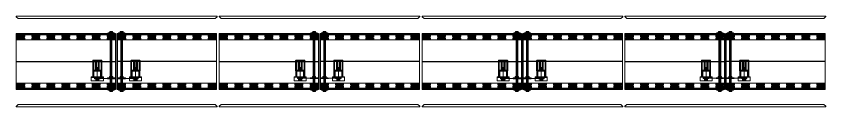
# Model space of a CAD drawing. Header units: millimetres. Extents: x -7602 to 9818, y -387 to 3388.
# Drawn here: x -7602 to 458, y -104 to 802 of the extents above; entities that cross this region are included whole.
import ezdxf
from ezdxf.lldxf.tags import DXFTag

# ---------------------------------------------------------------- set-up
doc = ezdxf.new("R2010")
doc.units = ezdxf.units.MM
for name, pattern in [('DASHED', [0.75, 0.5, -0.25]), ('DASHED2', [0.375, 0.25, -0.125]), ('HIDDENX2', [0.75, 0.5, -0.25])]:
    doc.linetypes.add(name, pattern=pattern)
for name, color, linetype, lineweight in [('1', 1, 'Continuous', 20), ('2', 5, 'Continuous', 18), ('3', 3, 'HIDDENX2', 18), ('c', 32, 'Continuous', 18), ('LL', 2, 'DASHED', 18), ('空板返回层', 3, 'Continuous', 15), ('粗实线', 7, 'Continuous', 25)]:
    doc.layers.add(name, color=color, linetype=linetype, lineweight=lineweight)
doc.layers.add('l-wire-jj', color=2, linetype='Continuous')
tags = doc.linetypes.add('DIVIDE', pattern=[1.25, 0.5, -0.25, 0, -0.25, 0, -0.25]).pattern_tags.tags
tags[14:15] = [DXFTag(74, 4), DXFTag(75, 0), DXFTag(340, '0'), DXFTag(46, 1.0), DXFTag(50, 0.0), DXFTag(44, 0.0), DXFTag(45, 0.0)]
tags[12:13] = [DXFTag(74, 4), DXFTag(75, 0), DXFTag(340, '0'), DXFTag(46, 1.0), DXFTag(50, 0.0), DXFTag(44, 0.0), DXFTag(45, 0.0)]
tags[10:11] = [DXFTag(74, 4), DXFTag(75, 0), DXFTag(340, '0'), DXFTag(46, 1.0), DXFTag(50, 0.0), DXFTag(44, 0.0), DXFTag(45, 0.0)]
tags[8:9] = [DXFTag(74, 4), DXFTag(75, 0), DXFTag(340, '0'), DXFTag(46, 1.0), DXFTag(50, 0.0), DXFTag(44, 0.0), DXFTag(45, 0.0)]
tags[6:7] = [DXFTag(74, 4), DXFTag(75, 0), DXFTag(340, '0'), DXFTag(46, 1.0), DXFTag(50, 0.0), DXFTag(44, 0.0), DXFTag(45, 0.0)]
tags[4:5] = [DXFTag(74, 4), DXFTag(75, 0), DXFTag(340, '0'), DXFTag(46, 1.0), DXFTag(50, 0.0), DXFTag(44, 0.0), DXFTag(45, 0.0)]

# ---------------------------------------------------------------- blocks, each defined once
blk = doc.blocks.new('gh')
h = blk.add_hatch()
h.set_pattern_fill('AR-SAND', color=4, scale=0.05, style=0)
edge = h.paths.add_edge_path(flags=0)
edge.add_arc((291448.5, 65869.2), 0.75, 270, 360)
edge.add_line((291449.2, 65869.2), (291449.2, 65887.8))
edge.add_arc((291448.5, 65887.8), 0.75, 0, 73.30076)
edge.add_line((291448.7, 65888.6), (291442.3, 65890.5))
edge.add_arc((291442.5, 65891.2), 0.75, 180, 253.30076, ccw=False)
edge.add_line((291441.7, 65891.2), (291441.7, 65895.6))
edge.add_arc((291442.5, 65895.6), 0.75, 106.69924, 180, ccw=False)
edge.add_line((291442.3, 65896.3), (291448.7, 65898.2))
edge.add_arc((291448.5, 65899), 0.75, 286.69924, 360)
edge.add_line((291449.2, 65899), (291449.2, 65917.7))
edge.add_arc((291448.5, 65917.7), 0.75, 0, 90)
edge.add_line((291448.5, 65918.4), (291409.2, 65918.4))
edge.add_line((291409.2, 65918.4), (291370, 65918.4))
edge.add_arc((291370, 65917.7), 0.75, 90, 180)
edge.add_line((291369.2, 65917.7), (291369.2, 65899))
edge.add_arc((291370, 65899), 0.75, 180, 253.30076)
edge.add_line((291369.8, 65898.2), (291376.2, 65896.3))
edge.add_arc((291376, 65895.6), 0.75, 0, 73.30076, ccw=False)
edge.add_line((291376.7, 65895.6), (291376.7, 65891.2))
edge.add_arc((291376, 65891.2), 0.75, 286.69924, 360, ccw=False)
edge.add_line((291376.2, 65890.5), (291369.8, 65888.6))
edge.add_arc((291370, 65887.8), 0.75, 106.69924, 180)
edge.add_line((291369.2, 65887.8), (291369.2, 65869.2))
edge.add_arc((291370, 65869.2), 0.75, 180, 270)
edge.add_line((291370, 65868.4), (291409.2, 65868.4))
edge.add_line((291409.2, 65868.4), (291448.5, 65868.4))
at = {"layer": '3', "lineweight": 0}
for p, q in [((291369.2, 65917.7), (291369.2, 65899)), ((291369.2, 65887.8), (291369.2, 65869.2)), ((291369.8, 65898.2), (291376.2, 65896.3)), ((291376.2, 65890.5), (291369.8, 65888.6)), ((291376.7, 65895.6), (291376.7, 65891.2)), ((291441.7, 65895.6), (291441.7, 65891.2)), ((291448.7, 65898.2), (291442.3, 65896.3)), ((291442.3, 65890.5), (291448.7, 65888.6)), ((291449.2, 65917.7), (291449.2, 65899)), ((291449.2, 65887.8), (291449.2, 65869.2))]:
    blk.add_line(p, q, dxfattribs=at)
for centre, start, end in [((291370, 65917.7), 90, 180), ((291370, 65899), 180, 253.30076), ((291370, 65887.8), 106.69924, 180), ((291370, 65869.2), 180, 270), ((291376, 65895.6), 0, 73.30076), ((291376, 65891.2), 286.69924, 360), ((291442.5, 65895.6), 106.69924, 180), ((291442.5, 65891.2), 180, 253.30076), ((291448.5, 65917.7), 0, 90), ((291448.5, 65869.2), 270, 0), ((291448.5, 65899), 286.69924, 360), ((291448.5, 65887.8), 0, 73.30076)]:
    blk.add_arc(centre, 0.75, start, end, dxfattribs=at)
at = {"layer": 'Defpoints', "color": 3, "linetype": 'DASHED', "lineweight": 0}
for p in [(291369.5, 65898.4), (291449, 65898.4)]:
    blk.add_point(p, dxfattribs=at)
at = {"layer": '粗实线', "lineweight": 0}
for p, q in [((291404.2, 65918.4), (291370, 65918.4)), ((291448.5, 65918.4), (291370, 65918.4)), ((291370, 65868.4), (291404.2, 65868.4)), ((291370, 65868.4), (291448.5, 65868.4))]:
    blk.add_line(p, q, dxfattribs=at)
blk = doc.blocks.new('erhgrth')
at = {"color": 1}
blk.add_line((23774.2, 98991.4, -468.3), (23774.2, 98001.4, -468.3), dxfattribs=at)
at = {"color": 1, "elevation": -888.1}
for points in [[(23497.2, 98953.9), (23507.2, 98953.9), (23507.2, 98928.5), (23497.2, 98928.5)], [(24051.2, 98953.9), (24041.2, 98953.9), (24041.2, 98928.5), (24051.2, 98928.5)], [(23497.2, 98803.9), (23507.2, 98803.9), (23507.2, 98778.5), (23497.2, 98778.5)], [(24051.2, 98803.9), (24041.2, 98803.9), (24041.2, 98778.5), (24051.2, 98778.5)], [(23497.2, 98653.9), (23507.2, 98653.9), (23507.2, 98628.5), (23497.2, 98628.5)], [(24051.2, 98653.9), (24041.2, 98653.9), (24041.2, 98628.5), (24051.2, 98628.5)], [(23497.2, 98503.9), (23507.2, 98503.9), (23507.2, 98478.5), (23497.2, 98478.5)], [(24051.2, 98503.9), (24041.2, 98503.9), (24041.2, 98478.5), (24051.2, 98478.5)], [(23497.2, 98353.9), (23507.2, 98353.9), (23507.2, 98328.5), (23497.2, 98328.5)], [(24051.2, 98353.9), (24041.2, 98353.9), (24041.2, 98328.5), (24051.2, 98328.5)], [(23497.2, 98203.9), (23507.2, 98203.9), (23507.2, 98178.5), (23497.2, 98178.5)], [(24051.2, 98203.9), (24041.2, 98203.9), (24041.2, 98178.5), (24051.2, 98178.5)]]:
    blk.add_lwpolyline(points, close=True, dxfattribs=at)
at = {"layer": '1', "lineweight": 0}
for p, q in [((23583.1, 98183.9, -888.1), (23625.4, 98183.9, -888.1)), ((23605.3, 98183.9, -888.1), (23718, 98183.9, -888.1)), ((23617.4, 98220.7, -888.1), (23684.2, 98220.7, -888.1)), ((23690.7, 98178.5, -888.1), (23690.7, 98189.2, -888.1)), ((23617.4, 98147.2, -888.1), (23684.2, 98147.2, -888.1)), ((23500.5, 98073.9, -888.1), (23485.3, 98073.9, -888.1)), ((23500.5, 98018.9, -888.1), (23485.3, 98018.9, -888.1)), ((24047.9, 98073.9, -888.1), (24063.1, 98073.9, -888.1)), ((24047.9, 98018.9, -888.1), (24063.1, 98018.9, -888.1))]:
    blk.add_line(p, q, dxfattribs=at)
at = {"layer": '2', "color": 3, "linetype": 'Continuous', "lineweight": 0}
for p, q in [((23494.2, 98001.4, -96.4), (23494.2, 98991.4, -1536.9)), ((24054.2, 98001.4, -96.4), (24054.2, 98991.4, -1536.9))]:
    blk.add_line(p, q, dxfattribs=at)
at = {"layer": '2', "lineweight": 0}
for p, q in [((23589.2, 98187.4, -888.1), (23614.2, 98187.4, -888.1)), ((23614.2, 98189.9, -888.1), (23614.2, 98187.4, -888.1)), ((23621.2, 98224.2, -888.1), (23681.2, 98224.2, -888.1)), ((23621.2, 98217.2, -888.1), (23681.2, 98217.2, -888.1)), ((23621.2, 98150.7, -888.1), (23681.2, 98150.7, -888.1)), ((23621.2, 98143.7, -888.1), (23681.2, 98143.7, -888.1))]:
    blk.add_line(p, q, dxfattribs=at)
at = {"layer": '2', "linetype": 'Continuous', "lineweight": 0}
for p, q in [((23485.2, 98059.9, -888.1), (23475.2, 98059.9, -888.1)), ((23475.2, 98059.9, -888.1), (23475.2, 98032.9, -888.1)), ((23485.2, 98032.9, -888.1), (23475.2, 98032.9, -888.1)), ((23485.2, 98064.4, -888.1), (23485.2, 98028.4, -888.1)), ((23494.2, 98081.4, -888.1), (23490.2, 98081.4, -888.1)), ((23490.2, 98081.4, -888.1), (23490.2, 98011.4, -888.1)), ((23494.2, 98011.4, -888.1), (23490.2, 98011.4, -888.1)), ((23492.2, 98081.4, -888.1), (23492.2, 98011.4, -888.1)), ((23497.2, 98067.4, -888.1), (23494.2, 98067.4, -888.1)), ((23497.2, 98025.4, -888.1), (23494.2, 98025.4, -888.1)), ((24054.2, 98081.4, -888.1), (24058.2, 98081.4, -888.1)), ((24054.2, 98011.4, -888.1), (24058.2, 98011.4, -888.1)), ((24056.2, 98081.4, -888.1), (24056.2, 98011.4, -888.1)), ((24058.2, 98081.4, -888.1), (24058.2, 98011.4, -888.1)), ((24063.2, 98064.4, -888.1), (24063.2, 98028.4, -888.1)), ((24063.2, 98059.9, -888.1), (24073.2, 98059.9, -888.1)), ((24063.2, 98032.9, -888.1), (24073.2, 98032.9, -888.1)), ((24073.2, 98059.9, -888.1), (24073.2, 98032.9, -888.1))]:
    blk.add_line(p, q, dxfattribs=at)
for centre, start, end in [((23491.4, 98056, -888.1), 96.91008, 126.69274), ((23491.4, 98036.8, -888.1), 233.30726, 263.08992), ((23492.9, 98056, -888.1), 53.30726, 83.08992), ((23492.9, 98036.8, -888.1), 276.91008, 306.69274), ((24055.4, 98056, -888.1), 96.91008, 126.69274), ((24055.4, 98036.8, -888.1), 233.30726, 263.08992), ((24056.9, 98056, -888.1), 53.30726, 83.08992), ((24056.9, 98036.8, -888.1), 276.91008, 306.69274)]:
    blk.add_arc(centre, 10.5, start, end, dxfattribs=at)
at = {"layer": '3', "lineweight": 0}
for p, q in [((23991.2, 98990, -600.2), (23991.2, 98985.2, -600.2)), ((24041.2, 98985.2, -600.2), (24041.2, 98990, -600.2)), ((23589.2, 98189.9, -888.1), (23616.2, 98189.9, -888.1)), ((23589.2, 98177.9, -888.1), (23616.2, 98177.9, -888.1)), ((23507.2, 98006.4, -888.1), (23507.2, 98001.6, -888.1)), ((23557.2, 98001.6, -888.1), (23557.2, 98006.4, -888.1))]:
    blk.add_line(p, q, dxfattribs=at)
at = {"layer": 'c', "color": 6, "linetype": 'DIVIDE', "lineweight": 0}
blk.add_line((23606.2, 98211.2, -888.1), (23606.2, 98008.7, -888.1), dxfattribs=at)
at = {"layer": 'c', "lineweight": 0}
blk.add_line((23494.2, 98046.4, -287.8), (24054.2, 98046.4, -287.8), dxfattribs=at)
at = {"layer": 'l-wire-jj', "color": 4}
blk.add_line((24054.2, 98001.4), (23494.2, 98001.4), dxfattribs=at)
at = {"layer": 'LL', "color": 4, "lineweight": 0}
for p, q in [((23497.2, 98066.9, -888.1), (23507.2, 98066.9, -888.1)), ((24041.2, 98066.9, -888.1), (24051.2, 98066.9, -888.1))]:
    blk.add_line(p, q, dxfattribs=at)
at = {"layer": '空板返回层', "ltscale": 0.5}
blk.add_line((23494.2, 98991.4, 106.8), (24054.2, 98991.4, -1043.4), dxfattribs=at)
at = {"layer": '粗实线', "lineweight": 0}
for p, q in [((23497.2, 98001.4, -96.4), (23497.2, 98991.4, -1536.9)), ((23507.2, 98001.4, -888.1), (23507.2, 98991.4, -888.1)), ((23557.2, 98991.4, -888.1), (23557.2, 98001.4, -888.1)), ((24041.2, 98991.4, -1392.8), (23991.2, 98991.4, -1392.8)), ((23991.2, 98991.4, -1392.8), (23991.2, 98001.4, -1392.8)), ((24041.2, 98001.4, -1392.8), (24041.2, 98991.4, -1392.8)), ((24051.2, 98001.4, -96.4), (24051.2, 98991.4, -1536.9)), ((23581.2, 98243.9, -888.1), (23621.2, 98243.9, -888.1)), ((23581.2, 98243.9, -888.1), (23581.2, 98123.9, -888.1)), ((23588.8, 98199.9, -888.1), (23602.5, 98199.9, -888.1)), ((23604, 98211.2, -888.1), (23602.5, 98207.7, -888.1)), ((23602.5, 98160.2, -888.1), (23602.5, 98207.7, -888.1)), ((23604, 98211.2, -888.1), (23608.3, 98211.2, -888.1)), ((23608.3, 98211.2, -888.1), (23609.8, 98207.7, -888.1)), ((23609.8, 98207.7, -888.1), (23609.8, 98160.2, -888.1)), ((23616.2, 98243.9, -888.1), (23616.2, 98123.9, -888.1)), ((23616.2, 98201.9, -888.1), (23616.2, 98165.9, -888.1)), ((23621.2, 98243.9, -888.1), (23621.2, 98123.9, -888.1)), ((23621.2, 98228.9, -888.1), (23621.2, 98138.9, -888.1)), ((23621.2, 98228.9, -888.1), (23680.2, 98228.9, -888.1)), ((23680.2, 98225.4, -888.1), (23678.2, 98225.4, -888.1)), ((23678.2, 98225.4, -888.1), (23678.2, 98183.9, -888.1)), ((23678.2, 98142.4, -888.1), (23678.2, 98183.9, -888.1)), ((23681.2, 98227.9, -888.1), (23680.2, 98228.9, -888.1)), ((23680.2, 98138.9, -888.1), (23680.2, 98228.9, -888.1)), ((23680.2, 98226.4, -888.1), (23681.2, 98226.4, -888.1)), ((23680.2, 98226.4, -888.1), (23680.2, 98183.9, -888.1)), ((23680.2, 98141.4, -888.1), (23680.2, 98183.9, -888.1)), ((23783.2, 98229.9, -888.1), (23681.2, 98229.9, -888.1)), ((23681.2, 98229.9, -888.1), (23681.2, 98183.9, -888.1)), ((23681.2, 98227.9, -888.1), (23681.2, 98139.9, -888.1)), ((23681.2, 98137.9, -888.1), (23681.2, 98183.9, -888.1)), ((23688.7, 98229.9, -888.1), (23688.7, 98193.9, -888.1)), ((23783.2, 98227.9, -888.1), (23688.7, 98227.9, -888.1)), ((23783.2, 98225.9, -888.1), (23688.7, 98225.9, -888.1)), ((23783.2, 98223.9, -888.1), (23688.7, 98223.9, -888.1)), ((23783.2, 98221.9, -888.1), (23688.7, 98221.9, -888.1)), ((23783.2, 98203.9, -888.1), (23688.7, 98203.9, -888.1)), ((23783.2, 98201.9, -888.1), (23688.7, 98201.9, -888.1)), ((23783.2, 98199.9, -888.1), (23688.7, 98199.9, -888.1)), ((23783.2, 98197.9, -888.1), (23688.7, 98197.9, -888.1)), ((23783.2, 98195.9, -888.1), (23688.7, 98195.9, -888.1)), ((23783.2, 98193.9, -888.1), (23688.7, 98193.9, -888.1)), ((23688.7, 98137.9, -888.1), (23688.7, 98173.9, -888.1)), ((23783.2, 98173.9, -888.1), (23688.7, 98173.9, -888.1)), ((23783.2, 98171.9, -888.1), (23688.7, 98171.9, -888.1)), ((23692.7, 98191.9, -888.1), (23692.7, 98189.1, -888.1)), ((23783.2, 98191.9, -888.1), (23692.7, 98191.9, -888.1)), ((23692.7, 98175.9, -888.1), (23692.7, 98178.7, -888.1)), ((23783.2, 98175.9, -888.1), (23692.7, 98175.9, -888.1)), ((23783.2, 98229.9, -888.1), (23783.2, 98183.9, -888.1)), ((23783.2, 98228.9, -888.1), (23784.2, 98228.9, -888.1)), ((23783.2, 98137.9, -888.1), (23783.2, 98183.9, -888.1)), ((23784.2, 98228.9, -888.1), (23784.2, 98183.9, -888.1)), ((23784.2, 98138.9, -888.1), (23784.2, 98183.9, -888.1)), ((23786.2, 98226.9, -888.1), (23786.2, 98183.9, -888.1)), ((23786.2, 98140.9, -888.1), (23786.2, 98183.9, -888.1)), ((23581.2, 98123.9, -888.1), (23621.2, 98123.9, -888.1)), ((23588.8, 98167.9, -888.1), (23602.5, 98167.9, -888.1)), ((23604, 98156.7, -888.1), (23602.5, 98160.2, -888.1)), ((23608.3, 98156.7, -888.1), (23604, 98156.7, -888.1)), ((23608.3, 98156.7, -888.1), (23609.8, 98160.2, -888.1)), ((23621.2, 98138.9, -888.1), (23680.2, 98138.9, -888.1)), ((23680.2, 98142.4, -888.1), (23678.2, 98142.4, -888.1)), ((23680.2, 98141.4, -888.1), (23681.2, 98141.4, -888.1)), ((23680.2, 98138.9, -888.1), (23681.2, 98139.9, -888.1)), ((23783.2, 98137.9, -888.1), (23681.2, 98137.9, -888.1)), ((23783.2, 98169.9, -888.1), (23688.7, 98169.9, -888.1)), ((23783.2, 98167.9, -888.1), (23688.7, 98167.9, -888.1)), ((23783.2, 98165.9, -888.1), (23688.7, 98165.9, -888.1)), ((23783.2, 98163.9, -888.1), (23688.7, 98163.9, -888.1)), ((23783.2, 98145.9, -888.1), (23688.7, 98145.9, -888.1)), ((23783.2, 98143.9, -888.1), (23688.7, 98143.9, -888.1)), ((23783.2, 98141.9, -888.1), (23688.7, 98141.9, -888.1)), ((23783.2, 98139.9, -888.1), (23688.7, 98139.9, -888.1)), ((23783.2, 98138.9, -888.1), (23784.2, 98138.9, -888.1)), ((24041.2, 98168.9, -888.1), (24041.2, 98001.4, -888.1)), ((24041.2, 98001.4, -888.1), (24041.2, 98168.9, -888.1)), ((23475.2, 98055.1, -888.1), (23507.2, 98055.1, -888.1)), ((23475.2, 98038.1, -888.1), (23507.2, 98038.1, -888.1)), ((23494.2, 98054.9, -287.8), (24054.2, 98054.9, -287.8)), ((23494.2, 98037.9, -287.8), (24054.2, 98037.9, -287.8)), ((23497.2, 98063.9, -888.1), (23507.2, 98063.9, -888.1)), ((23557.2, 98054.9, -888.1), (23602.5, 98054.9, -888.1)), ((23557.2, 98037.9, -888.1), (23602.5, 98037.9, -888.1)), ((23604, 98084, -888.1), (23602.5, 98080.5, -888.1)), ((23602.5, 98080.5, -888.1), (23602.5, 98012.4, -888.1)), ((23604, 98008.9, -888.1), (23602.5, 98012.4, -888.1)), ((23608.3, 98084, -888.1), (23604, 98084, -888.1)), ((23608.3, 98084, -888.1), (23609.8, 98080.5, -888.1)), ((23608.3, 98008.9, -888.1), (23609.8, 98012.4, -888.1)), ((23609.8, 98012.4, -888.1), (23609.8, 98080.5, -888.1)), ((23623.5, 98062.4, -888.1), (23609.8, 98062.4, -888.1)), ((23623.5, 98030.4, -888.1), (23609.8, 98030.4, -888.1)), ((23624.5, 98061.4, -888.1), (23623.5, 98062.4, -888.1)), ((23623.5, 98062.4, -888.1), (23623.5, 98030.4, -888.1)), ((23623.5, 98030.4, -888.1), (23624.5, 98031.4, -888.1)), ((23624.5, 98061.4, -888.1), (23624.5, 98031.4, -888.1)), ((24041.2, 98046.4, -888.1), (24041.2, 98085.7, -888.1)), ((24041.2, 98085.7, -888.1), (24041.2, 98046.4, -888.1)), ((24041.2, 98054.9, -888.1), (24041.2, 98063.9, -888.1)), ((24041.2, 98063.9, -888.1), (24051.2, 98063.9, -888.1)), ((24049.2, 98055.1, -888.1), (24041.2, 98055.1, -888.1)), ((24041.2, 98046.4, -888.1), (24041.2, 98007.2, -888.1)), ((24041.2, 98007.2, -888.1), (24041.2, 98046.4, -888.1)), ((24049.2, 98038.1, -888.1), (24041.2, 98038.1, -888.1)), ((24051.2, 98067.4, -888.1), (24054.2, 98067.4, -888.1)), ((24051.2, 98025.4, -888.1), (24054.2, 98025.4, -888.1)), ((23604, 98008.9, -888.1), (23608.3, 98008.9, -888.1))]:
    blk.add_line(p, q, dxfattribs=at)
at = {"layer": '粗实线', "linetype": 'Continuous', "lineweight": 0}
for p, q in [((23588.2, 98199.3, -888.1), (23588.8, 98199.9, -888.1)), ((23588.2, 98168.6, -888.1), (23588.2, 98199.3, -888.1)), ((23588.8, 98167.9, -888.1), (23588.8, 98199.9, -888.1)), ((23588.2, 98168.6, -888.1), (23588.8, 98167.9, -888.1))]:
    blk.add_line(p, q, dxfattribs=at)
at = {"layer": '粗实线', "color": 5, "linetype": 'DASHED2', "lineweight": 0}
for p, q in [((23494.2, 98081.4, -888.1), (23494.2, 98011.4, -888.1)), ((24054.2, 98081.4, -888.1), (24054.2, 98011.4, -888.1))]:
    blk.add_line(p, q, dxfattribs=at)
at = {"layer": '粗实线', "color": 5, "linetype": 'ByBlock', "lineweight": 0}
for p, q in [((23499.2, 98064.4, -888.1), (23499.2, 98028.4, -888.1)), ((24049.2, 98064.4, -888.1), (24049.2, 98028.4, -888.1))]:
    blk.add_line(p, q, dxfattribs=at)
at = {"layer": '粗实线', "lineweight": 0}
for radius in [4.04, 3]:
    blk.add_circle((23690.7, 98183.9, -888.1), radius, dxfattribs=at)
for centre, radius, start, end in [((23689.7, 98183.9, -888.1), 6, 300, 60), ((23784.2, 98226.9, -888.1), 2, 0, 90), ((23784.2, 98140.9, -888.1), 2, 270, 0)]:
    blk.add_arc(centre, radius, start, end, dxfattribs=at)
at = {"color": 4, "extrusion": (0, 0, -1), "rotation": 90}
for p in [(42361.2, -192463, 888.1), (41877.2, -192462.8, 888.1), (42361.2, -192613, 888.1), (41877.2, -192612.8, 888.1), (42361.2, -192763, 888.1), (41877.2, -192762.8, 888.1), (42361.2, -192913, 888.1), (41877.2, -192912.8, 888.1), (42361.2, -193063, 888.1), (41877.2, -193062.8, 888.1), (42361.2, -193213, 888.1), (41877.2, -193212.8, 888.1), (42361.2, -193363, 888.1), (41877.2, -193362.8, 888.1)]:
    blk.add_blockref('gh', p, dxfattribs=at)
blk = doc.blocks.new('erhryhtyj')
at = {"layer": '2', "color": 3, "linetype": 'Continuous', "lineweight": 0}
for p, q in [((23321.2, 97001.4, 984.2), (23321.2, 99001.4, 47.6)), ((23321.2, 99001.4, 47.6), (23326.2, 99001.4, 47.6)), ((23344.2, 98981.4, 47.6), (23326.2, 99001.4, 47.6)), ((23344.2, 97021.4, -240.3), (23344.2, 98981.4, 47.6)), ((24204.2, 98981.4, 47.6), (24222.2, 99001.4, 47.6)), ((24204.2, 97021.4, -240.3), (24204.2, 98981.4, 47.6)), ((24227.2, 99001.4, 47.6), (24222.2, 99001.4, 47.6)), ((24227.2, 97001.4, 984.2), (24227.2, 99001.4, 47.6)), ((23321.2, 97001.4, -240.3), (23326.2, 97001.4, -240.3)), ((23344.2, 97021.4, -240.3), (23326.2, 97001.4, -240.3)), ((24204.2, 97021.4, -240.3), (24222.2, 97001.4, -240.3)), ((24227.2, 97001.4, -240.3), (24222.2, 97001.4, -240.3))]:
    blk.add_line(p, q, dxfattribs=at)
at = {"color": 1}
blk.add_blockref('erhgrth', (0, 5), dxfattribs=at)
at = {"color": 1, "xscale": -1, "rotation": 180}
blk.add_blockref('erhgrth', (0, 195992.9, 1790.9), dxfattribs=at)

msp = doc.modelspace()

# ---------------------------------------------------------------- block references
at = {"color": 1, "xscale": -1, "rotation": 270}
for p in [(-104603.796, -23425.446, -1591.938), (-102583.796, -23424.946, -1304.125), (-100563.796, -23425.446, -1016.313), (-98543.796, -23424.946, -728.5)]:
    msp.add_blockref('erhryhtyj', p, dxfattribs=at)

doc.saveas('drawing.dxf')
